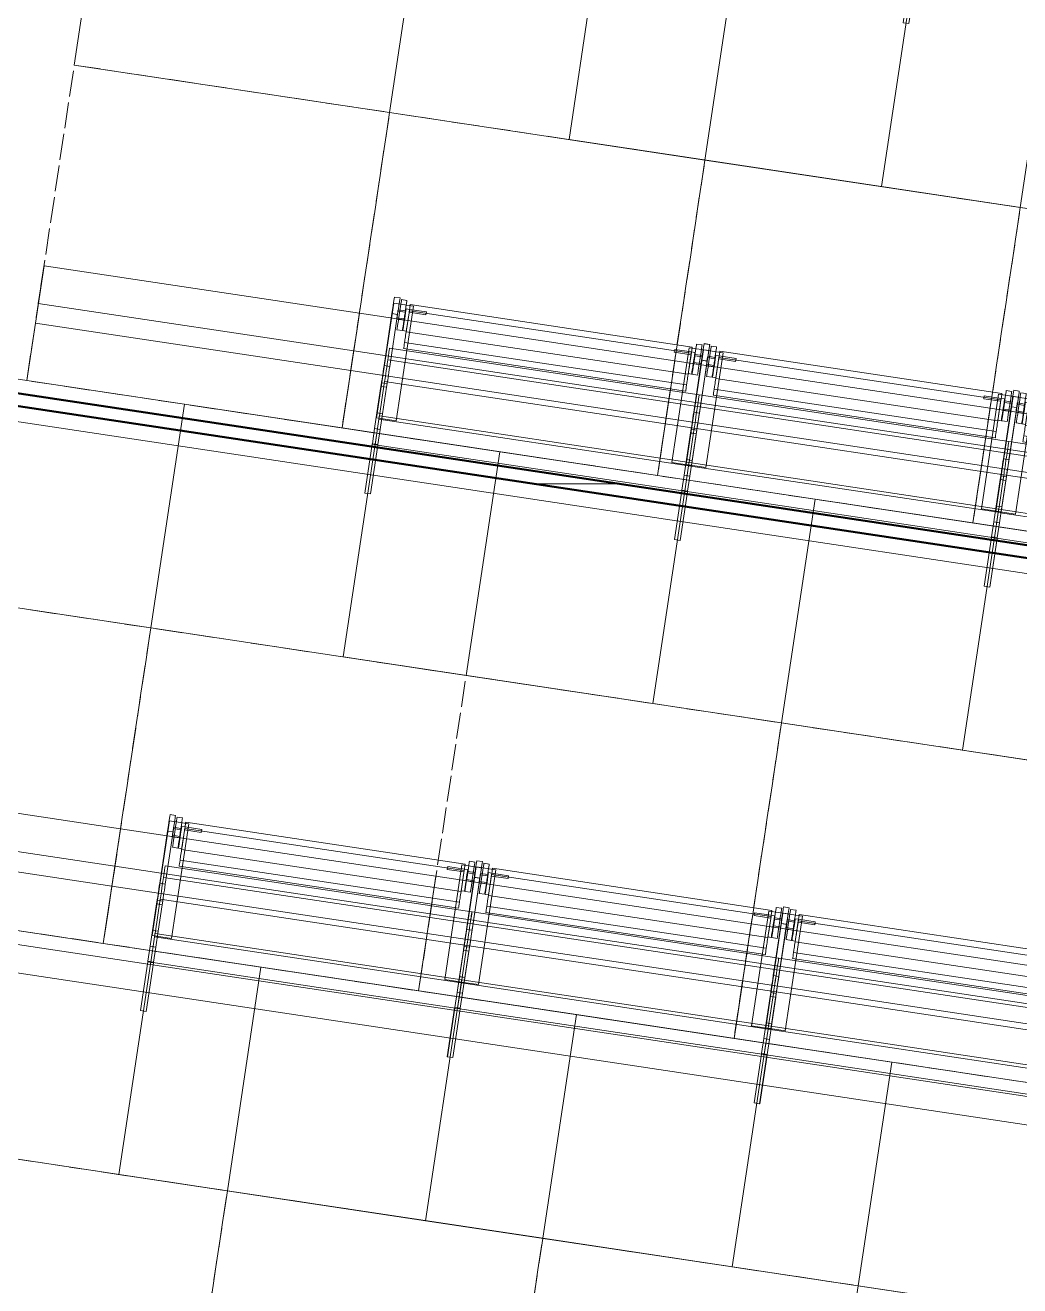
# Model space of a CAD drawing. Header units: millimetres. Extents: x -99530 to 90294, y -97212 to 56397.
# Drawn here: x -32195 to -30480, y -61983 to -59809 of the extents above; entities that cross this region are included whole.
import ezdxf
from ezdxf.enums import TextEntityAlignment as Align

# ---------------------------------------------------------------- set-up
doc = ezdxf.new("R2010")
doc.units = ezdxf.units.MM
doc.header["$MEASUREMENT"] = 0
doc.linetypes.add('Double Dashed', pattern=[1093.611073, 529.166651, -211.666656, 141.111112, -211.666656])
doc.linetypes.add('Hidden Line', pattern=[55, 45, -10])
for name, color, linetype in [('A-25-M_Wall_Ext', 7, 'Continuous'), ('New_A-15-MG_Structural_Grid_Phase_2', 7, 'Continuous'), ('New_A-20-M_Floor_Slab', 7, 'Continuous'), ('New_A-25-M_Wall_Ext', 7, 'Continuous'), ('New_A-35-M_FFE_Fixed', 7, 'Continuous')]:
    doc.layers.add(name, color=color, linetype=linetype)
for name, color, linetype, lineweight in [('A-25-M_Wall_Ext_Pen_No__87', 8, 'Continuous', 20), ('New_A-20-M_Floor_Slab_Pen_No__89', 8, 'Continuous', 20), ('New_A-25-M_Wall_Ext_Pen_No__87', 8, 'Continuous', 20), ('New_A-35-M_FFE_Fixed_Pen_No__1', 7, 'Continuous', 13), ('New_A-95-P_Drawing_Pen_No__1', 7, 'Continuous', 13), ('New_A-95-P_Drawing_Pen_No__101', 252, 'Continuous', 15)]:
    doc.layers.add(name, color=color, linetype=linetype, lineweight=lineweight)
for name, color, linetype, lineweight, true_color in [('New_A-15-MG_Structural_Grid_Phase_2_Pen_No__222', 7, 'Continuous', 13, 0x65af33), ('New_A-20-M_Floor_Slab_Pen_No__107', 7, 'Continuous', 15, 0xa6a6a6), ('New_A-20-M_Floor_Slab_Pen_No__27', 7, 'Continuous', 50, 0x2a2a2a)]:
    doc.layers.add(name, color=color, linetype=linetype, lineweight=lineweight, true_color=true_color)
doc.styles.add('GENERATED_STYLE_4', font='')
doc.styles.get('GENERATED_STYLE_4').set_extended_font_data('Swis721 BT')

# ---------------------------------------------------------------- blocks, each defined once
blk = doc.blocks.new('Slab_23_1', base_point=(-33398.3, -58947.7))
at = {"layer": 'New_A-20-M_Floor_Slab_Pen_No__89', "linetype": 'Continuous', "flags": 128}
blk.add_lwpolyline([(-33398.3, -58947.7), (-33828.7, -59934.6), (-32545.4, -60494.2), (-32115, -59507.2)], close=True, dxfattribs=at)
blk = doc.blocks.new('Slab_33_1', base_point=(-25481.2, -60505.7))
at = {"layer": 'New_A-20-M_Floor_Slab_Pen_No__89', "linetype": 'Continuous', "flags": 128}
blk.add_lwpolyline([(-25481.2, -60505.7), (-32115, -59507.2), (-32524, -60445.1), (-25366.5, -61522.4)], close=True, dxfattribs=at)
blk = doc.blocks.new('Slab_34_1', base_point=(-25372.1, -61472.7))
at = {"layer": 'New_A-20-M_Floor_Slab_Pen_No__89', "linetype": 'Continuous', "flags": 128}
blk.add_lwpolyline([(-25372.1, -61472.7), (-32504, -60399.3), (-32912.9, -61337.2), (-25257.3, -62489.4)], close=True, dxfattribs=at)
blk = doc.blocks.new('Slab_35_1', base_point=(-25262.9, -62439.7))
at = {"layer": 'New_A-20-M_Floor_Slab_Pen_No__89', "linetype": 'Continuous', "flags": 128}
blk.add_lwpolyline([(-25262.9, -62439.7), (-32893, -61291.3), (-33301.9, -62229.2), (-25148.2, -63456.5)], close=True, dxfattribs=at)
blk = doc.blocks.new('Wall_27_1', base_point=(-25167.3, -61503.5))
at = {"layer": 'New_A-20-M_Floor_Slab_Pen_No__107', "linetype": 'Continuous'}
h = blk.add_hatch(dxfattribs=at)
h.set_pattern_fill('Plywood_0001', color=256, style=0, pattern_type=2)
h.set_pattern_definition([(0, (0, 0), (0, 200), [])])
h.paths.add_polyline_path([(-32513.1, -60420.1), (-25167.7, -61525.7), (-25167.3, -61503.5), (-32504, -60399.3)])
at = {"layer": 'New_A-20-M_Floor_Slab_Pen_No__27', "linetype": 'Continuous', "flags": 128}
for points in [[(-32714.9, -60389.8), (-25167.7, -61525.7)], [(-25167.3, -61503.5), (-32504, -60399.3)]]:
    blk.add_lwpolyline(points, dxfattribs=at)
blk = doc.blocks.new('Wall_131_1', base_point=(-38175.9, -69536.5))
at = {"layer": 'New_A-25-M_Wall_Ext_Pen_No__87', "linetype": 'Hidden Line'}
for radius in [28161.8, 28211.8]:
    blk.add_arc((-26758.9, -43792.8), radius, 246.08329, 336.44041, dxfattribs=at)
blk = doc.blocks.new('Wall_418_1', base_point=(-38294.6, -69816.9))
at = {"layer": 'A-25-M_Wall_Ext_Pen_No__87', "linetype": 'Hidden Line'}
for radius, start, end in [(28130.8, 246.16287, 336.76285), (28469.8, 246.15506, 336.76093)]:
    blk.add_arc((-26785.3, -43777.2), radius, start, end, dxfattribs=at)
blk = doc.blocks.new('Standard grid marker_26')
at = {"layer": 'New_A-15-MG_Structural_Grid_Phase_2_Pen_No__222', "linetype": 'Double Dashed'}
blk.add_arc((0, 0), 27977.6, 0, 90.63597, dxfattribs=at)
at = {"layer": 'New_A-15-MG_Structural_Grid_Phase_2_Pen_No__222', "style": 'GENERATED_STYLE_4'}
blk.add_attdef('AC_MarkerText_1', text='', height=350, rotation=90.3066, dxfattribs=at).set_placement((-1326.2, 28008), align=Align.MIDDLE_CENTER)
blk = doc.blocks.new('Montpelier with surface_4')
at = {"layer": 'New_A-35-M_FFE_Fixed_Pen_No__1', "linetype": 'Continuous'}
for p, q in [((285, 544.7), (370, 544.7)), ((285, 535), (285, 544.7)), ((370, 544.7), (371, 544.7)), ((370, 535), (370, 544.7)), ((371, 544.7), (397.3, 544.7)), ((371, 535), (371, 544.7)), ((397.3, 535), (397.3, 544.7)), ((397.3, 544.7), (424.7, 544.7)), ((416, 544.2), (616, 544.2)), ((416, 544.2), (416, 510.2)), ((424.7, 535), (424.7, 544.7)), ((424.7, 544.7), (470.9, 544.7)), ((470.9, 544.7), (477.4, 544.7)), ((470.9, 535), (470.9, 544.7)), ((477.4, 544.7), (478.6, 544.7)), ((477.4, 535), (477.4, 544.7)), ((478.6, 544.7), (480.7, 544.7)), ((480.7, 544.7), (483.7, 544.7)), ((483.7, 544.7), (487.4, 544.7)), ((487.4, 544.7), (491.7, 544.7)), ((491.7, 544.7), (496.6, 544.7)), ((496.6, 544.7), (501.7, 544.7)), ((501.7, 544.7), (507.1, 544.7)), ((507.1, 544.7), (597.9, 544.7)), ((507.1, 535), (507.1, 544.7)), ((597.9, 544.7), (608.1, 544.7)), ((597.9, 535), (597.9, 544.7)), ((608.1, 544.7), (617, 544.7)), ((616, 544.2), (616, 510.2)), ((617, 544.7), (623.5, 544.7)), ((623.5, 544.7), (626.7, 544.7)), ((626.7, 535), (626.7, 544.7)), ((0, 539.8), (0, 4.9)), ((390, 539.8), (0, 539.8)), ((285, 535), (370, 535)), ((370, 4.9), (370, 539.8)), ((370, 539.8), (414.6, 539.8)), ((370, 535), (371, 535)), ((371, 535), (397.3, 535)), ((390, 4.9), (390, 539.8)), ((397.3, 535), (424.7, 535)), ((414.6, 539.8), (415.5, 539.8)), ((414.6, 4.9), (414.6, 539.8)), ((415.5, 539.8), (416.5, 539.8)), ((416.5, 539.8), (417.4, 539.8)), ((417.4, 539.8), (418.3, 539.8)), ((418.3, 539.8), (419, 539.8)), ((419, 539.8), (419.6, 539.8)), ((419.6, 539.8), (420, 539.8)), ((420, 539.8), (420.2, 539.8)), ((420.2, 4.9), (420.2, 539.8)), ((420.2, 539.8), (480, 539.8)), ((424.7, 535), (470.9, 535)), ((470.9, 535), (477.4, 535)), ((477.4, 535), (478.6, 535)), ((478.6, 535), (480.7, 535)), ((480, 539.8), (482.5, 539.8)), ((480, 4.9), (480, 539.8)), ((480.7, 535), (483.7, 535)), ((482.5, 539.8), (485.7, 539.8)), ((483.7, 535), (487.4, 535)), ((485.7, 539.8), (489.5, 539.8)), ((487.4, 535), (491.7, 535)), ((489.5, 539.8), (493.9, 539.8)), ((491.7, 535), (496.6, 535)), ((493.9, 539.8), (499, 539.8)), ((496.6, 535), (501.7, 535)), ((499, 539.8), (504.7, 539.8)), ((501.7, 535), (507.1, 535)), ((504.7, 539.8), (511, 539.8)), ((507.1, 535), (597.9, 535)), ((511, 539.8), (517.9, 539.8)), ((517.9, 539.8), (525.2, 539.8)), ((517.9, 4.9), (517.9, 539.8)), ((525.2, 539.8), (530.9, 539.8)), ((530.9, 539.8), (535, 539.8)), ((535, 539.8), (537.4, 539.8)), ((537.4, 539.8), (538.2, 539.8)), ((538.2, 4.9), (538.2, 539.8)), ((571.6, 532.1), (573.6, 532.1)), ((571.6, 532.1), (571.6, 522.6)), ((571.6, 522.6), (573.6, 522.6)), ((571.6, 521.8), (572.4, 521.8)), ((571.6, 521.8), (571.6, 516)), ((572.4, 521.8), (574.9, 521.8)), ((573.6, 532.1), (579.3, 532.1)), ((573.6, 522.6), (579.3, 522.6)), ((574.9, 521.8), (578.9, 521.8)), ((578.9, 521.8), (584, 521.8)), ((579.3, 532.1), (587.8, 532.1)), ((579.3, 522.6), (587.8, 522.6)), ((584, 521.8), (590.1, 521.8)), ((587.8, 532.1), (597.9, 532.1)), ((587.8, 522.6), (597.9, 522.6)), ((589.7, 535.3), (590.2, 535.3)), ((589.7, 535.3), (589.7, 522.6)), ((589.7, 522.6), (590.2, 522.6)), ((590.1, 521.8), (596.6, 521.8)), ((590.2, 535.3), (591.7, 535.3)), ((590.2, 522.6), (591.7, 522.6)), ((591.7, 535.3), (594, 535.3)), ((591.7, 522.6), (594, 522.6)), ((592.1, 535.3), (592.7, 535.3)), ((592.1, 535.3), (592.1, 522.6)), ((592.1, 522.6), (592.7, 522.6)), ((592.7, 535.3), (594.2, 535.3)), ((592.7, 522.6), (594.2, 522.6)), ((594, 535.3), (596.7, 535.3)), ((594, 522.6), (596.7, 522.6)), ((594.2, 535.3), (596.5, 535.3)), ((594.2, 522.6), (596.5, 522.6)), ((596.5, 535.3), (599.1, 535.3)), ((596.5, 522.6), (599.1, 522.6)), ((596.6, 521.8), (603.3, 521.8)), ((596.7, 535.3), (599.4, 535.3)), ((596.7, 522.6), (599.4, 522.6)), ((597.9, 535), (608.1, 535)), ((597.9, 532.1), (608, 532.1)), ((597.9, 522.6), (608, 522.6)), ((599.1, 535.3), (601.8, 535.3)), ((599.1, 522.6), (601.8, 522.6)), ((599.4, 535.3), (601.6, 535.3)), ((599.4, 522.6), (601.6, 522.6)), ((601.6, 535.3), (603.2, 535.3)), ((601.6, 522.6), (603.2, 522.6)), ((601.8, 535.3), (604.1, 535.3)), ((601.8, 522.6), (604.1, 522.6)), ((603.2, 535.3), (603.7, 535.3)), ((603.2, 522.6), (603.7, 522.6)), ((603.3, 521.8), (609.5, 521.8)), ((603.7, 535.3), (603.7, 522.6)), ((604.1, 535.3), (605.6, 535.3)), ((604.1, 522.6), (605.6, 522.6)), ((605.6, 535.3), (606.1, 535.3)), ((605.6, 522.6), (606.1, 522.6)), ((606.1, 535.3), (606.1, 522.6)), ((608, 532.1), (616.5, 532.1)), ((608, 522.6), (616.5, 522.6)), ((608.1, 535), (617, 535)), ((609.5, 521.8), (609.5, 516)), ((616.5, 532.1), (622.2, 532.1)), ((616.5, 522.6), (622.2, 522.6)), ((617, 535), (623.5, 535)), ((622.2, 532.1), (624.2, 532.1)), ((622.2, 522.6), (624.2, 522.6)), ((623.5, 535), (626.7, 535)), ((624.2, 532.1), (624.2, 522.6)), ((416, 510.2), (616, 510.2)), ((541.1, 28.7), (541.1, 516)), ((541.1, 516), (541.7, 516)), ((541.7, 516), (543.1, 516)), ((543.1, 516), (545.3, 516)), ((545.3, 516), (548.1, 516)), ((548.1, 516), (551.8, 516)), ((551.8, 516), (552.7, 516)), ((551.8, 28.7), (551.8, 516)), ((552.7, 516), (554.3, 516)), ((554.3, 516), (556.3, 516)), ((556.3, 516), (558.8, 516)), ((558.8, 516), (561.5, 516)), ((561.5, 516), (564.4, 516)), ((564.4, 516), (567.4, 516)), ((567.4, 516), (570.4, 516)), ((570.4, 516), (607, 516)), ((570.4, 28.7), (570.4, 516)), ((571.6, 516), (572.4, 516)), ((572.4, 516), (574.9, 516)), ((574.9, 516), (578.9, 516)), ((578.9, 516), (584, 516)), ((584, 516), (590.1, 516)), ((590.1, 516), (596.6, 516)), ((596.6, 516), (603.3, 516)), ((603.3, 516), (609.5, 516)), ((604.5, 516), (604.5, 486.8)), ((604.5, 516), (609.5, 516)), ((607, 516), (609.5, 516)), ((607, 28.7), (607, 516)), ((609.5, 516), (611.9, 516)), ((609.5, 516), (609.5, 486.8)), ((611.9, 516), (613.9, 516)), ((613.9, 516), (615.5, 516)), ((615.5, 516), (616.8, 516)), ((616.8, 516), (617.6, 516)), ((617.6, 516), (617.9, 516)), ((617.9, 28.7), (617.9, 516)), ((604.5, 486.8), (609.5, 486.8)), ((604.5, 28.7), (604.5, 57.9)), ((604.5, 57.9), (609.5, 57.9)), ((609.5, 28.7), (609.5, 57.9)), ((416, 0), (416, 34)), ((416, 34), (616, 34)), ((541.1, 28.7), (541.7, 28.7)), ((541.7, 28.7), (543.1, 28.7)), ((543.1, 28.7), (545.3, 28.7)), ((545.3, 28.7), (548.1, 28.7)), ((548.1, 28.7), (551.8, 28.7)), ((551.8, 28.7), (552.7, 28.7)), ((552.7, 28.7), (554.3, 28.7)), ((554.3, 28.7), (556.3, 28.7)), ((556.3, 28.7), (558.8, 28.7)), ((558.8, 28.7), (561.5, 28.7)), ((561.5, 28.7), (564.4, 28.7)), ((564.4, 28.7), (567.4, 28.7)), ((567.4, 28.7), (570.4, 28.7)), ((570.4, 28.7), (607, 28.7)), ((571.6, 22.9), (571.6, 28.7)), ((571.6, 28.7), (572.4, 28.7)), ((571.6, 22.9), (572.4, 22.9)), ((571.6, 22.1), (573.6, 22.1)), ((571.6, 12.6), (571.6, 22.1)), ((572.4, 28.7), (574.9, 28.7)), ((572.4, 22.9), (574.9, 22.9)), ((573.6, 22.1), (579.3, 22.1)), ((574.9, 28.7), (578.9, 28.7)), ((574.9, 22.9), (578.9, 22.9)), ((578.9, 28.7), (584, 28.7)), ((578.9, 22.9), (584, 22.9)), ((579.3, 22.1), (587.8, 22.1)), ((584, 28.7), (590.1, 28.7)), ((584, 22.9), (590.1, 22.9)), ((587.8, 22.1), (597.9, 22.1)), ((589.7, 9.4), (589.7, 22.1)), ((589.7, 22.1), (590.2, 22.1)), ((590.1, 28.7), (596.6, 28.7)), ((590.1, 22.9), (596.6, 22.9)), ((590.2, 22.1), (591.7, 22.1)), ((591.7, 22.1), (594, 22.1)), ((592.1, 9.4), (592.1, 22.1)), ((592.1, 22.1), (592.7, 22.1)), ((592.7, 22.1), (594.2, 22.1)), ((594, 22.1), (596.7, 22.1)), ((594.2, 22.1), (596.5, 22.1)), ((596.5, 22.1), (599.1, 22.1)), ((596.6, 28.7), (603.3, 28.7)), ((596.6, 22.9), (603.3, 22.9)), ((596.7, 22.1), (599.4, 22.1)), ((597.9, 22.1), (608, 22.1)), ((599.1, 22.1), (601.8, 22.1)), ((599.4, 22.1), (601.6, 22.1)), ((601.6, 22.1), (603.2, 22.1)), ((601.8, 22.1), (604.1, 22.1)), ((603.2, 22.1), (603.7, 22.1)), ((603.3, 28.7), (609.5, 28.7)), ((603.3, 22.9), (609.5, 22.9)), ((603.7, 9.4), (603.7, 22.1)), ((604.1, 22.1), (605.6, 22.1)), ((604.5, 28.7), (609.5, 28.7)), ((605.6, 22.1), (606.1, 22.1)), ((606.1, 9.4), (606.1, 22.1)), ((607, 28.7), (609.5, 28.7)), ((608, 22.1), (616.5, 22.1)), ((609.5, 22.9), (609.5, 28.7)), ((609.5, 28.7), (611.9, 28.7)), ((611.9, 28.7), (613.9, 28.7)), ((613.9, 28.7), (615.5, 28.7)), ((615.5, 28.7), (616.8, 28.7)), ((616, 0), (616, 34)), ((616.5, 22.1), (622.2, 22.1)), ((616.8, 28.7), (617.6, 28.7)), ((617.6, 28.7), (617.9, 28.7)), ((622.2, 22.1), (624.2, 22.1)), ((624.2, 12.6), (624.2, 22.1)), ((0, 4.9), (390, 4.9)), ((285, 9.7), (370, 9.7)), ((285, 0), (285, 9.7)), ((370, 9.7), (371, 9.7)), ((370, 0), (370, 9.7)), ((370, 4.9), (414.6, 4.9)), ((371, 9.7), (397.3, 9.7)), ((371, 0), (371, 9.7)), ((397.3, 9.7), (424.7, 9.7)), ((397.3, 0), (397.3, 9.7)), ((414.6, 4.9), (415.5, 4.9)), ((415.5, 4.9), (416.5, 4.9)), ((416.5, 4.9), (417.4, 4.9)), ((417.4, 4.9), (418.3, 4.9)), ((418.3, 4.9), (419, 4.9)), ((419, 4.9), (419.6, 4.9)), ((419.6, 4.9), (420, 4.9)), ((420, 4.9), (420.2, 4.9)), ((420.2, 4.9), (480, 4.9)), ((424.7, 9.7), (470.9, 9.7)), ((424.7, 0), (424.7, 9.7)), ((470.9, 9.7), (477.4, 9.7)), ((470.9, 0), (470.9, 9.7)), ((477.4, 9.7), (478.6, 9.7)), ((477.4, 0), (477.4, 9.7)), ((478.6, 9.7), (480.7, 9.7)), ((480, 4.9), (482.5, 4.9)), ((480.7, 9.7), (483.7, 9.7)), ((482.5, 4.9), (485.7, 4.9)), ((483.7, 9.7), (487.4, 9.7)), ((485.7, 4.9), (489.5, 4.9)), ((487.4, 9.7), (491.7, 9.7)), ((489.5, 4.9), (493.9, 4.9)), ((491.7, 9.7), (496.6, 9.7)), ((493.9, 4.9), (499, 4.9)), ((496.6, 9.7), (501.7, 9.7)), ((499, 4.9), (504.7, 4.9)), ((501.7, 9.7), (507.1, 9.7)), ((504.7, 4.9), (511, 4.9)), ((507.1, 9.7), (597.9, 9.7)), ((507.1, 0), (507.1, 9.7)), ((511, 4.9), (517.9, 4.9)), ((517.9, 4.9), (525.2, 4.9)), ((525.2, 4.9), (530.9, 4.9)), ((530.9, 4.9), (535, 4.9)), ((535, 4.9), (537.4, 4.9)), ((537.4, 4.9), (538.2, 4.9)), ((571.6, 12.6), (573.6, 12.6)), ((573.6, 12.6), (579.3, 12.6)), ((579.3, 12.6), (587.8, 12.6)), ((587.8, 12.6), (597.9, 12.6)), ((589.7, 9.4), (590.2, 9.4)), ((590.2, 9.4), (591.7, 9.4)), ((591.7, 9.4), (594, 9.4)), ((592.1, 9.4), (592.7, 9.4)), ((592.7, 9.4), (594.2, 9.4)), ((594, 9.4), (596.7, 9.4)), ((594.2, 9.4), (596.5, 9.4)), ((596.5, 9.4), (599.1, 9.4)), ((596.7, 9.4), (599.4, 9.4)), ((597.9, 12.6), (608, 12.6)), ((597.9, 9.7), (608.1, 9.7)), ((597.9, 0), (597.9, 9.7)), ((599.1, 9.4), (601.8, 9.4)), ((599.4, 9.4), (601.6, 9.4)), ((601.6, 9.4), (603.2, 9.4)), ((601.8, 9.4), (604.1, 9.4)), ((603.2, 9.4), (603.7, 9.4)), ((604.1, 9.4), (605.6, 9.4)), ((605.6, 9.4), (606.1, 9.4)), ((608, 12.6), (616.5, 12.6)), ((608.1, 9.7), (617, 9.7)), ((616.5, 12.6), (622.2, 12.6)), ((617, 9.7), (623.5, 9.7)), ((622.2, 12.6), (624.2, 12.6)), ((623.5, 9.7), (626.7, 9.7)), ((626.7, 0), (626.7, 9.7)), ((285, 0), (370, 0)), ((370, 0), (371, 0)), ((371, 0), (397.3, 0)), ((397.3, 0), (424.7, 0)), ((416, 0), (616, 0)), ((424.7, 0), (470.9, 0)), ((470.9, 0), (477.4, 0)), ((477.4, 0), (478.6, 0)), ((478.6, 0), (480.7, 0)), ((480.7, 0), (483.7, 0)), ((483.7, 0), (487.4, 0)), ((487.4, 0), (491.7, 0)), ((491.7, 0), (496.6, 0)), ((496.6, 0), (501.7, 0)), ((501.7, 0), (507.1, 0)), ((507.1, 0), (597.9, 0)), ((597.9, 0), (608.1, 0)), ((608.1, 0), (617, 0)), ((617, 0), (623.5, 0)), ((623.5, 0), (626.7, 0))]:
    blk.add_line(p, q, dxfattribs=at)
blk = doc.blocks.new('Montpelier with surface_3')
at = {"layer": 'New_A-35-M_FFE_Fixed_Pen_No__1', "linetype": 'Continuous'}
for p, q in [((0, 544.9), (0, 4.9)), ((390, 544.9), (0, 544.9)), ((285, 549.8), (370, 549.8)), ((285, 540), (285, 549.8)), ((370, 549.8), (371, 549.8)), ((370, 540), (370, 549.8)), ((370, 4.9), (370, 544.9)), ((370, 544.9), (414.6, 544.9)), ((371, 549.8), (397.3, 549.8)), ((371, 540), (371, 549.8)), ((390, 4.9), (390, 544.9)), ((397.3, 540), (397.3, 549.8)), ((397.3, 549.8), (424.7, 549.8)), ((414.6, 544.9), (415.5, 544.9)), ((414.6, 4.9), (414.6, 544.9)), ((415.5, 544.9), (416.5, 544.9)), ((416, 549.3), (616, 549.3)), ((416, 549.3), (416, 514.9)), ((416.5, 544.9), (417.4, 544.9)), ((417.4, 544.9), (418.3, 544.9)), ((418.3, 544.9), (419, 544.9)), ((419, 544.9), (419.6, 544.9)), ((419.6, 544.9), (420, 544.9)), ((420, 544.9), (420.2, 544.9)), ((420.2, 4.9), (420.2, 544.9)), ((420.2, 544.9), (480, 544.9)), ((424.7, 540), (424.7, 549.8)), ((424.7, 549.8), (470.9, 549.8)), ((470.9, 549.8), (477.4, 549.8)), ((470.9, 540), (470.9, 549.8)), ((477.4, 549.8), (478.6, 549.8)), ((477.4, 540), (477.4, 549.8)), ((478.6, 549.8), (480.7, 549.8)), ((480, 544.9), (482.5, 544.9)), ((480, 4.9), (480, 544.9)), ((480.7, 549.8), (483.7, 549.8)), ((482.5, 544.9), (485.7, 544.9)), ((483.7, 549.8), (487.4, 549.8)), ((485.7, 544.9), (489.5, 544.9)), ((487.4, 549.8), (491.7, 549.8)), ((489.5, 544.9), (493.9, 544.9)), ((491.7, 549.8), (496.6, 549.8)), ((493.9, 544.9), (499, 544.9)), ((496.6, 549.8), (501.7, 549.8)), ((499, 544.9), (504.7, 544.9)), ((501.7, 549.8), (507.1, 549.8)), ((504.7, 544.9), (511, 544.9)), ((507.1, 549.8), (597.9, 549.8)), ((507.1, 540), (507.1, 549.8)), ((511, 544.9), (517.9, 544.9)), ((517.9, 544.9), (525.2, 544.9)), ((517.9, 4.9), (517.9, 544.9)), ((525.2, 544.9), (530.9, 544.9)), ((530.9, 544.9), (535, 544.9)), ((535, 544.9), (537.4, 544.9)), ((537.4, 544.9), (538.2, 544.9)), ((538.2, 4.9), (538.2, 544.9)), ((597.9, 549.8), (608.1, 549.8)), ((597.9, 540), (597.9, 549.8)), ((608.1, 549.8), (617, 549.8)), ((616, 549.3), (616, 514.9)), ((617, 549.8), (623.5, 549.8)), ((623.5, 549.8), (626.7, 549.8)), ((626.7, 540), (626.7, 549.8)), ((285, 540), (370, 540)), ((370, 540), (371, 540)), ((371, 540), (397.3, 540)), ((397.3, 540), (424.7, 540)), ((424.7, 540), (470.9, 540)), ((470.9, 540), (477.4, 540)), ((477.4, 540), (478.6, 540)), ((478.6, 540), (480.7, 540)), ((480.7, 540), (483.7, 540)), ((483.7, 540), (487.4, 540)), ((487.4, 540), (491.7, 540)), ((491.7, 540), (496.6, 540)), ((496.6, 540), (501.7, 540)), ((501.7, 540), (507.1, 540)), ((507.1, 540), (597.9, 540)), ((571.6, 537), (573.6, 537)), ((571.6, 537), (571.6, 527.5)), ((571.6, 527.5), (573.6, 527.5)), ((571.6, 526.7), (572.4, 526.7)), ((571.6, 526.7), (571.6, 520.8)), ((572.4, 526.7), (574.9, 526.7)), ((573.6, 537), (579.3, 537)), ((573.6, 527.5), (579.3, 527.5)), ((574.9, 526.7), (578.9, 526.7)), ((578.9, 526.7), (584, 526.7)), ((579.3, 537), (587.8, 537)), ((579.3, 527.5), (587.8, 527.5)), ((584, 526.7), (590.1, 526.7)), ((587.8, 537), (597.9, 537)), ((587.8, 527.5), (597.9, 527.5)), ((589.7, 540.3), (590.2, 540.3)), ((589.7, 540.3), (589.7, 527.5)), ((589.7, 527.5), (590.2, 527.5)), ((590.1, 526.7), (596.6, 526.7)), ((590.2, 540.3), (591.7, 540.3)), ((590.2, 527.5), (591.7, 527.5)), ((591.7, 540.3), (594, 540.3)), ((591.7, 527.5), (594, 527.5)), ((592.1, 540.3), (592.7, 540.3)), ((592.1, 540.3), (592.1, 527.5)), ((592.1, 527.5), (592.7, 527.5)), ((592.7, 540.3), (594.2, 540.3)), ((592.7, 527.5), (594.2, 527.5)), ((594, 540.3), (596.7, 540.3)), ((594, 527.5), (596.7, 527.5)), ((594.2, 540.3), (596.5, 540.3)), ((594.2, 527.5), (596.5, 527.5)), ((596.5, 540.3), (599.1, 540.3)), ((596.5, 527.5), (599.1, 527.5)), ((596.6, 526.7), (603.3, 526.7)), ((596.7, 540.3), (599.4, 540.3)), ((596.7, 527.5), (599.4, 527.5)), ((597.9, 540), (608.1, 540)), ((597.9, 537), (608, 537)), ((597.9, 527.5), (608, 527.5)), ((599.1, 540.3), (601.8, 540.3)), ((599.1, 527.5), (601.8, 527.5)), ((599.4, 540.3), (601.6, 540.3)), ((599.4, 527.5), (601.6, 527.5)), ((601.6, 540.3), (603.2, 540.3)), ((601.6, 527.5), (603.2, 527.5)), ((601.8, 540.3), (604.1, 540.3)), ((601.8, 527.5), (604.1, 527.5)), ((603.2, 540.3), (603.7, 540.3)), ((603.2, 527.5), (603.7, 527.5)), ((603.3, 526.7), (609.5, 526.7)), ((603.7, 540.3), (603.7, 527.5)), ((604.1, 540.3), (605.6, 540.3)), ((604.1, 527.5), (605.6, 527.5)), ((605.6, 540.3), (606.1, 540.3)), ((605.6, 527.5), (606.1, 527.5)), ((606.1, 540.3), (606.1, 527.5)), ((608, 537), (616.5, 537)), ((608, 527.5), (616.5, 527.5)), ((608.1, 540), (617, 540)), ((609.5, 526.7), (609.5, 520.8)), ((616.5, 537), (622.2, 537)), ((616.5, 527.5), (622.2, 527.5)), ((617, 540), (623.5, 540)), ((622.2, 537), (624.2, 537)), ((622.2, 527.5), (624.2, 527.5)), ((623.5, 540), (626.7, 540)), ((624.2, 537), (624.2, 527.5)), ((416, 514.9), (616, 514.9)), ((541.1, 29), (541.1, 520.8)), ((541.1, 520.8), (541.7, 520.8)), ((541.7, 520.8), (543.1, 520.8)), ((543.1, 520.8), (545.3, 520.8)), ((545.3, 520.8), (548.1, 520.8)), ((548.1, 520.8), (551.8, 520.8)), ((551.8, 520.8), (552.7, 520.8)), ((551.8, 29), (551.8, 520.8)), ((552.7, 520.8), (554.3, 520.8)), ((554.3, 520.8), (556.3, 520.8)), ((556.3, 520.8), (558.8, 520.8)), ((558.8, 520.8), (561.5, 520.8)), ((561.5, 520.8), (564.4, 520.8)), ((564.4, 520.8), (567.4, 520.8)), ((567.4, 520.8), (570.4, 520.8)), ((570.4, 520.8), (607, 520.8)), ((570.4, 29), (570.4, 520.8)), ((571.6, 520.8), (572.4, 520.8)), ((572.4, 520.8), (574.9, 520.8)), ((574.9, 520.8), (578.9, 520.8)), ((578.9, 520.8), (584, 520.8)), ((584, 520.8), (590.1, 520.8)), ((590.1, 520.8), (596.6, 520.8)), ((596.6, 520.8), (603.3, 520.8)), ((603.3, 520.8), (609.5, 520.8)), ((604.5, 520.8), (604.5, 491.4)), ((604.5, 520.8), (609.5, 520.8)), ((607, 520.8), (609.5, 520.8)), ((607, 29), (607, 520.8)), ((609.5, 520.8), (611.9, 520.8)), ((609.5, 520.8), (609.5, 491.4)), ((611.9, 520.8), (613.9, 520.8)), ((613.9, 520.8), (615.5, 520.8)), ((615.5, 520.8), (616.8, 520.8)), ((616.8, 520.8), (617.6, 520.8)), ((617.6, 520.8), (617.9, 520.8)), ((617.9, 29), (617.9, 520.8)), ((604.5, 491.4), (609.5, 491.4)), ((604.5, 29), (604.5, 58.4)), ((604.5, 58.4), (609.5, 58.4)), ((609.5, 29), (609.5, 58.4)), ((416, 0), (416, 34.4)), ((416, 34.4), (616, 34.4)), ((541.1, 29), (541.7, 29)), ((541.7, 29), (543.1, 29)), ((543.1, 29), (545.3, 29)), ((545.3, 29), (548.1, 29)), ((548.1, 29), (551.8, 29)), ((551.8, 29), (552.7, 29)), ((552.7, 29), (554.3, 29)), ((554.3, 29), (556.3, 29)), ((556.3, 29), (558.8, 29)), ((558.8, 29), (561.5, 29)), ((561.5, 29), (564.4, 29)), ((564.4, 29), (567.4, 29)), ((567.4, 29), (570.4, 29)), ((570.4, 29), (607, 29)), ((571.6, 23.1), (571.6, 29)), ((571.6, 29), (572.4, 29)), ((571.6, 23.1), (572.4, 23.1)), ((571.6, 22.3), (573.6, 22.3)), ((571.6, 12.8), (571.6, 22.3)), ((572.4, 29), (574.9, 29)), ((572.4, 23.1), (574.9, 23.1)), ((573.6, 22.3), (579.3, 22.3)), ((574.9, 29), (578.9, 29)), ((574.9, 23.1), (578.9, 23.1)), ((578.9, 29), (584, 29)), ((578.9, 23.1), (584, 23.1)), ((579.3, 22.3), (587.8, 22.3)), ((584, 29), (590.1, 29)), ((584, 23.1), (590.1, 23.1)), ((587.8, 22.3), (597.9, 22.3)), ((589.7, 9.5), (589.7, 22.3)), ((589.7, 22.3), (590.2, 22.3)), ((590.1, 29), (596.6, 29)), ((590.1, 23.1), (596.6, 23.1)), ((590.2, 22.3), (591.7, 22.3)), ((591.7, 22.3), (594, 22.3)), ((592.1, 9.5), (592.1, 22.3)), ((592.1, 22.3), (592.7, 22.3)), ((592.7, 22.3), (594.2, 22.3)), ((594, 22.3), (596.7, 22.3)), ((594.2, 22.3), (596.5, 22.3)), ((596.5, 22.3), (599.1, 22.3)), ((596.6, 29), (603.3, 29)), ((596.6, 23.1), (603.3, 23.1)), ((596.7, 22.3), (599.4, 22.3)), ((597.9, 22.3), (608, 22.3)), ((599.1, 22.3), (601.8, 22.3)), ((599.4, 22.3), (601.6, 22.3)), ((601.6, 22.3), (603.2, 22.3)), ((601.8, 22.3), (604.1, 22.3)), ((603.2, 22.3), (603.7, 22.3)), ((603.3, 29), (609.5, 29)), ((603.3, 23.1), (609.5, 23.1)), ((603.7, 9.5), (603.7, 22.3)), ((604.1, 22.3), (605.6, 22.3)), ((604.5, 29), (609.5, 29)), ((605.6, 22.3), (606.1, 22.3)), ((606.1, 9.5), (606.1, 22.3)), ((607, 29), (609.5, 29)), ((608, 22.3), (616.5, 22.3)), ((609.5, 23.1), (609.5, 29)), ((609.5, 29), (611.9, 29)), ((611.9, 29), (613.9, 29)), ((613.9, 29), (615.5, 29)), ((615.5, 29), (616.8, 29)), ((616, 0), (616, 34.4)), ((616.5, 22.3), (622.2, 22.3)), ((616.8, 29), (617.6, 29)), ((617.6, 29), (617.9, 29)), ((622.2, 22.3), (624.2, 22.3)), ((624.2, 12.8), (624.2, 22.3)), ((0, 4.9), (390, 4.9)), ((285, 9.8), (370, 9.8)), ((285, 0), (285, 9.8)), ((370, 9.8), (371, 9.8)), ((370, 0), (370, 9.8)), ((370, 4.9), (414.6, 4.9)), ((371, 9.8), (397.3, 9.8)), ((371, 0), (371, 9.8)), ((397.3, 9.8), (424.7, 9.8)), ((397.3, 0), (397.3, 9.8)), ((414.6, 4.9), (415.5, 4.9)), ((415.5, 4.9), (416.5, 4.9)), ((416.5, 4.9), (417.4, 4.9)), ((417.4, 4.9), (418.3, 4.9)), ((418.3, 4.9), (419, 4.9)), ((419, 4.9), (419.6, 4.9)), ((419.6, 4.9), (420, 4.9)), ((420, 4.9), (420.2, 4.9)), ((420.2, 4.9), (480, 4.9)), ((424.7, 9.8), (470.9, 9.8)), ((424.7, 0), (424.7, 9.8)), ((470.9, 9.8), (477.4, 9.8)), ((470.9, 0), (470.9, 9.8)), ((477.4, 9.8), (478.6, 9.8)), ((477.4, 0), (477.4, 9.8)), ((478.6, 9.8), (480.7, 9.8)), ((480, 4.9), (482.5, 4.9)), ((480.7, 9.8), (483.7, 9.8)), ((482.5, 4.9), (485.7, 4.9)), ((483.7, 9.8), (487.4, 9.8)), ((485.7, 4.9), (489.5, 4.9)), ((487.4, 9.8), (491.7, 9.8)), ((489.5, 4.9), (493.9, 4.9)), ((491.7, 9.8), (496.6, 9.8)), ((493.9, 4.9), (499, 4.9)), ((496.6, 9.8), (501.7, 9.8)), ((499, 4.9), (504.7, 4.9)), ((501.7, 9.8), (507.1, 9.8)), ((504.7, 4.9), (511, 4.9)), ((507.1, 9.8), (597.9, 9.8)), ((507.1, 0), (507.1, 9.8)), ((511, 4.9), (517.9, 4.9)), ((517.9, 4.9), (525.2, 4.9)), ((525.2, 4.9), (530.9, 4.9)), ((530.9, 4.9), (535, 4.9)), ((535, 4.9), (537.4, 4.9)), ((537.4, 4.9), (538.2, 4.9)), ((571.6, 12.8), (573.6, 12.8)), ((573.6, 12.8), (579.3, 12.8)), ((579.3, 12.8), (587.8, 12.8)), ((587.8, 12.8), (597.9, 12.8)), ((589.7, 9.5), (590.2, 9.5)), ((590.2, 9.5), (591.7, 9.5)), ((591.7, 9.5), (594, 9.5)), ((592.1, 9.5), (592.7, 9.5)), ((592.7, 9.5), (594.2, 9.5)), ((594, 9.5), (596.7, 9.5)), ((594.2, 9.5), (596.5, 9.5)), ((596.5, 9.5), (599.1, 9.5)), ((596.7, 9.5), (599.4, 9.5)), ((597.9, 12.8), (608, 12.8)), ((597.9, 9.8), (608.1, 9.8)), ((597.9, 0), (597.9, 9.8)), ((599.1, 9.5), (601.8, 9.5)), ((599.4, 9.5), (601.6, 9.5)), ((601.6, 9.5), (603.2, 9.5)), ((601.8, 9.5), (604.1, 9.5)), ((603.2, 9.5), (603.7, 9.5)), ((604.1, 9.5), (605.6, 9.5)), ((605.6, 9.5), (606.1, 9.5)), ((608, 12.8), (616.5, 12.8)), ((608.1, 9.8), (617, 9.8)), ((616.5, 12.8), (622.2, 12.8)), ((617, 9.8), (623.5, 9.8)), ((622.2, 12.8), (624.2, 12.8)), ((623.5, 9.8), (626.7, 9.8)), ((626.7, 0), (626.7, 9.8)), ((285, 0), (370, 0)), ((370, 0), (371, 0)), ((371, 0), (397.3, 0)), ((397.3, 0), (424.7, 0)), ((416, 0), (616, 0)), ((424.7, 0), (470.9, 0)), ((470.9, 0), (477.4, 0)), ((477.4, 0), (478.6, 0)), ((478.6, 0), (480.7, 0)), ((480.7, 0), (483.7, 0)), ((483.7, 0), (487.4, 0)), ((487.4, 0), (491.7, 0)), ((491.7, 0), (496.6, 0)), ((496.6, 0), (501.7, 0)), ((501.7, 0), (507.1, 0)), ((507.1, 0), (597.9, 0)), ((597.9, 0), (608.1, 0)), ((608.1, 0), (617, 0)), ((617, 0), (623.5, 0)), ((623.5, 0), (626.7, 0))]:
    blk.add_line(p, q, dxfattribs=at)
blk = doc.blocks.new('Montpelier with surface_2')
at = {"layer": 'New_A-35-M_FFE_Fixed_Pen_No__1', "linetype": 'Continuous'}
for p, q in [((0, 549.9), (0, 5)), ((390, 549.9), (0, 549.9)), ((285, 554.9), (370, 554.9)), ((285, 545), (285, 554.9)), ((285, 545), (370, 545)), ((370, 554.9), (371, 554.9)), ((370, 545), (370, 554.9)), ((370, 5), (370, 549.9)), ((370, 549.9), (414.6, 549.9)), ((370, 545), (371, 545)), ((371, 554.9), (397.3, 554.9)), ((371, 545), (371, 554.9)), ((371, 545), (397.3, 545)), ((390, 5), (390, 549.9)), ((397.3, 545), (397.3, 554.9)), ((397.3, 554.9), (424.7, 554.9)), ((397.3, 545), (424.7, 545)), ((414.6, 549.9), (415.5, 549.9)), ((414.6, 5), (414.6, 549.9)), ((415.5, 549.9), (416.5, 549.9)), ((416, 554.4), (616, 554.4)), ((416, 554.4), (416, 519.7)), ((416.5, 549.9), (417.4, 549.9)), ((417.4, 549.9), (418.3, 549.9)), ((418.3, 549.9), (419, 549.9)), ((419, 549.9), (419.6, 549.9)), ((419.6, 549.9), (420, 549.9)), ((420, 549.9), (420.2, 549.9)), ((420.2, 5), (420.2, 549.9)), ((420.2, 549.9), (480, 549.9)), ((424.7, 545), (424.7, 554.9)), ((424.7, 554.9), (470.9, 554.9)), ((424.7, 545), (470.9, 545)), ((470.9, 554.9), (477.4, 554.9)), ((470.9, 545), (470.9, 554.9)), ((470.9, 545), (477.4, 545)), ((477.4, 554.9), (478.6, 554.9)), ((477.4, 545), (477.4, 554.9)), ((477.4, 545), (478.6, 545)), ((478.6, 554.9), (480.7, 554.9)), ((478.6, 545), (480.7, 545)), ((480, 549.9), (482.5, 549.9)), ((480, 5), (480, 549.9)), ((480.7, 554.9), (483.7, 554.9)), ((480.7, 545), (483.7, 545)), ((482.5, 549.9), (485.7, 549.9)), ((483.7, 554.9), (487.4, 554.9)), ((483.7, 545), (487.4, 545)), ((485.7, 549.9), (489.5, 549.9)), ((487.4, 554.9), (491.7, 554.9)), ((487.4, 545), (491.7, 545)), ((489.5, 549.9), (493.9, 549.9)), ((491.7, 554.9), (496.6, 554.9)), ((491.7, 545), (496.6, 545)), ((493.9, 549.9), (499, 549.9)), ((496.6, 554.9), (501.7, 554.9)), ((496.6, 545), (501.7, 545)), ((499, 549.9), (504.7, 549.9)), ((501.7, 554.9), (507.1, 554.9)), ((501.7, 545), (507.1, 545)), ((504.7, 549.9), (511, 549.9)), ((507.1, 554.9), (597.9, 554.9)), ((507.1, 545), (507.1, 554.9)), ((507.1, 545), (597.9, 545)), ((511, 549.9), (517.9, 549.9)), ((517.9, 549.9), (525.2, 549.9)), ((517.9, 5), (517.9, 549.9)), ((525.2, 549.9), (530.9, 549.9)), ((530.9, 549.9), (535, 549.9)), ((535, 549.9), (537.4, 549.9)), ((537.4, 549.9), (538.2, 549.9)), ((538.2, 5), (538.2, 549.9)), ((589.7, 545.3), (590.2, 545.3)), ((589.7, 545.3), (589.7, 532.4)), ((590.2, 545.3), (591.7, 545.3)), ((591.7, 545.3), (594, 545.3)), ((592.1, 545.3), (592.7, 545.3)), ((592.1, 545.3), (592.1, 532.4)), ((592.7, 545.3), (594.2, 545.3)), ((594, 545.3), (596.7, 545.3)), ((594.2, 545.3), (596.5, 545.3)), ((596.5, 545.3), (599.1, 545.3)), ((596.7, 545.3), (599.4, 545.3)), ((597.9, 554.9), (608.1, 554.9)), ((597.9, 545), (597.9, 554.9)), ((597.9, 545), (608.1, 545)), ((599.1, 545.3), (601.8, 545.3)), ((599.4, 545.3), (601.6, 545.3)), ((601.6, 545.3), (603.2, 545.3)), ((601.8, 545.3), (604.1, 545.3)), ((603.2, 545.3), (603.7, 545.3)), ((603.7, 545.3), (603.7, 532.4)), ((604.1, 545.3), (605.6, 545.3)), ((605.6, 545.3), (606.1, 545.3)), ((606.1, 545.3), (606.1, 532.4)), ((608.1, 554.9), (617, 554.9)), ((608.1, 545), (617, 545)), ((616, 554.4), (616, 519.7)), ((617, 554.9), (623.5, 554.9)), ((617, 545), (623.5, 545)), ((623.5, 554.9), (626.7, 554.9)), ((623.5, 545), (626.7, 545)), ((626.7, 545), (626.7, 554.9)), ((541.1, 29.2), (541.1, 525.7)), ((541.1, 525.7), (541.7, 525.7)), ((541.7, 525.7), (543.1, 525.7)), ((543.1, 525.7), (545.3, 525.7)), ((545.3, 525.7), (548.1, 525.7)), ((548.1, 525.7), (551.8, 525.7)), ((551.8, 525.7), (552.7, 525.7)), ((551.8, 29.2), (551.8, 525.7)), ((552.7, 525.7), (554.3, 525.7)), ((554.3, 525.7), (556.3, 525.7)), ((556.3, 525.7), (558.8, 525.7)), ((558.8, 525.7), (561.5, 525.7)), ((561.5, 525.7), (564.4, 525.7)), ((564.4, 525.7), (567.4, 525.7)), ((567.4, 525.7), (570.4, 525.7)), ((570.4, 525.7), (607, 525.7)), ((570.4, 29.2), (570.4, 525.7)), ((571.6, 542), (573.6, 542)), ((571.6, 542), (571.6, 532.4)), ((571.6, 532.4), (573.6, 532.4)), ((571.6, 531.6), (572.4, 531.6)), ((571.6, 531.6), (571.6, 525.7)), ((571.6, 525.7), (572.4, 525.7)), ((572.4, 531.6), (574.9, 531.6)), ((572.4, 525.7), (574.9, 525.7)), ((573.6, 542), (579.3, 542)), ((573.6, 532.4), (579.3, 532.4)), ((574.9, 531.6), (578.9, 531.6)), ((574.9, 525.7), (578.9, 525.7)), ((578.9, 531.6), (584, 531.6)), ((578.9, 525.7), (584, 525.7)), ((579.3, 542), (587.8, 542)), ((579.3, 532.4), (587.8, 532.4)), ((584, 531.6), (590.1, 531.6)), ((584, 525.7), (590.1, 525.7)), ((587.8, 542), (597.9, 542)), ((587.8, 532.4), (597.9, 532.4)), ((589.7, 532.4), (590.2, 532.4)), ((590.1, 531.6), (596.6, 531.6)), ((590.1, 525.7), (596.6, 525.7)), ((590.2, 532.4), (591.7, 532.4)), ((591.7, 532.4), (594, 532.4)), ((592.1, 532.4), (592.7, 532.4)), ((592.7, 532.4), (594.2, 532.4)), ((594, 532.4), (596.7, 532.4)), ((594.2, 532.4), (596.5, 532.4)), ((596.5, 532.4), (599.1, 532.4)), ((596.6, 531.6), (603.3, 531.6)), ((596.6, 525.7), (603.3, 525.7)), ((596.7, 532.4), (599.4, 532.4)), ((597.9, 542), (608, 542)), ((597.9, 532.4), (608, 532.4)), ((599.1, 532.4), (601.8, 532.4)), ((599.4, 532.4), (601.6, 532.4)), ((601.6, 532.4), (603.2, 532.4)), ((601.8, 532.4), (604.1, 532.4)), ((603.2, 532.4), (603.7, 532.4)), ((603.3, 531.6), (609.5, 531.6)), ((603.3, 525.7), (609.5, 525.7)), ((604.1, 532.4), (605.6, 532.4)), ((604.5, 525.7), (604.5, 495.9)), ((604.5, 525.7), (609.5, 525.7)), ((605.6, 532.4), (606.1, 532.4)), ((607, 525.7), (609.5, 525.7)), ((607, 29.2), (607, 525.7)), ((608, 542), (616.5, 542)), ((608, 532.4), (616.5, 532.4)), ((609.5, 531.6), (609.5, 525.7)), ((609.5, 525.7), (611.9, 525.7)), ((609.5, 525.7), (609.5, 495.9)), ((611.9, 525.7), (613.9, 525.7)), ((613.9, 525.7), (615.5, 525.7)), ((615.5, 525.7), (616.8, 525.7)), ((616.5, 542), (622.2, 542)), ((616.5, 532.4), (622.2, 532.4)), ((616.8, 525.7), (617.6, 525.7)), ((617.6, 525.7), (617.9, 525.7)), ((617.9, 29.2), (617.9, 525.7)), ((622.2, 542), (624.2, 542)), ((622.2, 532.4), (624.2, 532.4)), ((624.2, 542), (624.2, 532.4)), ((416, 519.7), (616, 519.7)), ((604.5, 495.9), (609.5, 495.9)), ((604.5, 29.2), (604.5, 59)), ((604.5, 59), (609.5, 59)), ((609.5, 29.2), (609.5, 59)), ((416, 0), (416, 34.7)), ((416, 34.7), (616, 34.7)), ((541.1, 29.2), (541.7, 29.2)), ((541.7, 29.2), (543.1, 29.2)), ((543.1, 29.2), (545.3, 29.2)), ((545.3, 29.2), (548.1, 29.2)), ((548.1, 29.2), (551.8, 29.2)), ((551.8, 29.2), (552.7, 29.2)), ((552.7, 29.2), (554.3, 29.2)), ((554.3, 29.2), (556.3, 29.2)), ((556.3, 29.2), (558.8, 29.2)), ((558.8, 29.2), (561.5, 29.2)), ((561.5, 29.2), (564.4, 29.2)), ((564.4, 29.2), (567.4, 29.2)), ((567.4, 29.2), (570.4, 29.2)), ((570.4, 29.2), (607, 29.2)), ((571.6, 23.3), (571.6, 29.2)), ((571.6, 29.2), (572.4, 29.2)), ((571.6, 23.3), (572.4, 23.3)), ((571.6, 22.5), (573.6, 22.5)), ((571.6, 12.9), (571.6, 22.5)), ((572.4, 29.2), (574.9, 29.2)), ((572.4, 23.3), (574.9, 23.3)), ((573.6, 22.5), (579.3, 22.5)), ((574.9, 29.2), (578.9, 29.2)), ((574.9, 23.3), (578.9, 23.3)), ((578.9, 29.2), (584, 29.2)), ((578.9, 23.3), (584, 23.3)), ((579.3, 22.5), (587.8, 22.5)), ((584, 29.2), (590.1, 29.2)), ((584, 23.3), (590.1, 23.3)), ((587.8, 22.5), (597.9, 22.5)), ((589.7, 9.6), (589.7, 22.5)), ((589.7, 22.5), (590.2, 22.5)), ((590.1, 29.2), (596.6, 29.2)), ((590.1, 23.3), (596.6, 23.3)), ((590.2, 22.5), (591.7, 22.5)), ((591.7, 22.5), (594, 22.5)), ((592.1, 9.6), (592.1, 22.5)), ((592.1, 22.5), (592.7, 22.5)), ((592.7, 22.5), (594.2, 22.5)), ((594, 22.5), (596.7, 22.5)), ((594.2, 22.5), (596.5, 22.5)), ((596.5, 22.5), (599.1, 22.5)), ((596.6, 29.2), (603.3, 29.2)), ((596.6, 23.3), (603.3, 23.3)), ((596.7, 22.5), (599.4, 22.5)), ((597.9, 22.5), (608, 22.5)), ((599.1, 22.5), (601.8, 22.5)), ((599.4, 22.5), (601.6, 22.5)), ((601.6, 22.5), (603.2, 22.5)), ((601.8, 22.5), (604.1, 22.5)), ((603.2, 22.5), (603.7, 22.5)), ((603.3, 29.2), (609.5, 29.2)), ((603.3, 23.3), (609.5, 23.3)), ((603.7, 9.6), (603.7, 22.5)), ((604.1, 22.5), (605.6, 22.5)), ((604.5, 29.2), (609.5, 29.2)), ((605.6, 22.5), (606.1, 22.5)), ((606.1, 9.6), (606.1, 22.5)), ((607, 29.2), (609.5, 29.2)), ((608, 22.5), (616.5, 22.5)), ((609.5, 23.3), (609.5, 29.2)), ((609.5, 29.2), (611.9, 29.2)), ((611.9, 29.2), (613.9, 29.2)), ((613.9, 29.2), (615.5, 29.2)), ((615.5, 29.2), (616.8, 29.2)), ((616, 0), (616, 34.7)), ((616.5, 22.5), (622.2, 22.5)), ((616.8, 29.2), (617.6, 29.2)), ((617.6, 29.2), (617.9, 29.2)), ((622.2, 22.5), (624.2, 22.5)), ((624.2, 12.9), (624.2, 22.5)), ((0, 5), (390, 5)), ((285, 9.9), (370, 9.9)), ((285, 0), (285, 9.9)), ((370, 9.9), (371, 9.9)), ((370, 0), (370, 9.9)), ((370, 5), (414.6, 5)), ((371, 9.9), (397.3, 9.9)), ((371, 0), (371, 9.9)), ((397.3, 9.9), (424.7, 9.9)), ((397.3, 0), (397.3, 9.9)), ((414.6, 5), (415.5, 5)), ((415.5, 5), (416.5, 5)), ((416.5, 5), (417.4, 5)), ((417.4, 5), (418.3, 5)), ((418.3, 5), (419, 5)), ((419, 5), (419.6, 5)), ((419.6, 5), (420, 5)), ((420, 5), (420.2, 5)), ((420.2, 5), (480, 5)), ((424.7, 9.9), (470.9, 9.9)), ((424.7, 0), (424.7, 9.9)), ((470.9, 9.9), (477.4, 9.9)), ((470.9, 0), (470.9, 9.9)), ((477.4, 9.9), (478.6, 9.9)), ((477.4, 0), (477.4, 9.9)), ((478.6, 9.9), (480.7, 9.9)), ((480, 5), (482.5, 5)), ((480.7, 9.9), (483.7, 9.9)), ((482.5, 5), (485.7, 5)), ((483.7, 9.9), (487.4, 9.9)), ((485.7, 5), (489.5, 5)), ((487.4, 9.9), (491.7, 9.9)), ((489.5, 5), (493.9, 5)), ((491.7, 9.9), (496.6, 9.9)), ((493.9, 5), (499, 5)), ((496.6, 9.9), (501.7, 9.9)), ((499, 5), (504.7, 5)), ((501.7, 9.9), (507.1, 9.9)), ((504.7, 5), (511, 5)), ((507.1, 9.9), (597.9, 9.9)), ((507.1, 0), (507.1, 9.9)), ((511, 5), (517.9, 5)), ((517.9, 5), (525.2, 5)), ((525.2, 5), (530.9, 5)), ((530.9, 5), (535, 5)), ((535, 5), (537.4, 5)), ((537.4, 5), (538.2, 5)), ((571.6, 12.9), (573.6, 12.9)), ((573.6, 12.9), (579.3, 12.9)), ((579.3, 12.9), (587.8, 12.9)), ((587.8, 12.9), (597.9, 12.9)), ((589.7, 9.6), (590.2, 9.6)), ((590.2, 9.6), (591.7, 9.6)), ((591.7, 9.6), (594, 9.6)), ((592.1, 9.6), (592.7, 9.6)), ((592.7, 9.6), (594.2, 9.6)), ((594, 9.6), (596.7, 9.6)), ((594.2, 9.6), (596.5, 9.6)), ((596.5, 9.6), (599.1, 9.6)), ((596.7, 9.6), (599.4, 9.6)), ((597.9, 12.9), (608, 12.9)), ((597.9, 9.9), (608.1, 9.9)), ((597.9, 0), (597.9, 9.9)), ((599.1, 9.6), (601.8, 9.6)), ((599.4, 9.6), (601.6, 9.6)), ((601.6, 9.6), (603.2, 9.6)), ((601.8, 9.6), (604.1, 9.6)), ((603.2, 9.6), (603.7, 9.6)), ((604.1, 9.6), (605.6, 9.6)), ((605.6, 9.6), (606.1, 9.6)), ((608, 12.9), (616.5, 12.9)), ((608.1, 9.9), (617, 9.9)), ((616.5, 12.9), (622.2, 12.9)), ((617, 9.9), (623.5, 9.9)), ((622.2, 12.9), (624.2, 12.9)), ((623.5, 9.9), (626.7, 9.9)), ((626.7, 0), (626.7, 9.9)), ((285, 0), (370, 0)), ((370, 0), (371, 0)), ((371, 0), (397.3, 0)), ((397.3, 0), (424.7, 0)), ((416, 0), (616, 0)), ((424.7, 0), (470.9, 0)), ((470.9, 0), (477.4, 0)), ((477.4, 0), (478.6, 0)), ((478.6, 0), (480.7, 0)), ((480.7, 0), (483.7, 0)), ((483.7, 0), (487.4, 0)), ((487.4, 0), (491.7, 0)), ((491.7, 0), (496.6, 0)), ((496.6, 0), (501.7, 0)), ((501.7, 0), (507.1, 0)), ((507.1, 0), (597.9, 0)), ((597.9, 0), (608.1, 0)), ((608.1, 0), (617, 0)), ((617, 0), (623.5, 0)), ((623.5, 0), (626.7, 0))]:
    blk.add_line(p, q, dxfattribs=at)

msp = doc.modelspace()

# ---------------------------------------------------------------- linework, layer by layer
at = {"layer": 'New_A-95-P_Drawing_Pen_No__1', "linetype": 'Continuous', "flags": 128}
for points in [[(-32052.9, -59492.3), (-31509, -59574.2), (-31567, -59959.8), (-32110.9, -59878)], [(-31509, -59574.2), (-30965.1, -59656), (-31023.2, -60041.7), (-31567, -59959.8)], [(-30965.1, -59656), (-30421.2, -59737.9), (-30479.3, -60123.6), (-31023.2, -60041.7)], [(-32192.8, -60421.9), (-31648.9, -60503.7), (-31619.1, -60305.9), (-32163, -60224.1)], [(-32172.8, -60288.9), (-32163, -60224.1), (-31619.1, -60305.9), (-31628.9, -60370.8)], [(-31648.9, -60503.7), (-31105, -60585.6), (-31075.2, -60387.8), (-31619.1, -60305.9)], [(-31628.9, -60370.8), (-31619.1, -60305.9), (-31075.2, -60387.8), (-31085, -60452.6)], [(-32192.8, -60421.9), (-32177.9, -60323), (-31634, -60404.8), (-31648.9, -60503.7)], [(-31920.8, -60462.8), (-32464.7, -60380.9), (-32522.7, -60766.6), (-31978.9, -60848.4)], [(-31105, -60585.6), (-30561.1, -60667.4), (-30531.4, -60469.7), (-31075.2, -60387.8)], [(-31085, -60452.6), (-31075.2, -60387.8), (-30531.4, -60469.7), (-30541.1, -60534.5)], [(-31648.9, -60503.7), (-31634, -60404.8), (-31090.1, -60486.7), (-31105, -60585.6)], [(-31377, -60544.6), (-31920.8, -60462.8), (-31978.9, -60848.4), (-31435, -60930.3)], [(-30561.1, -60667.4), (-30017.3, -60749.3), (-29987.5, -60551.5), (-30531.4, -60469.7)], [(-30541.1, -60534.5), (-30531.4, -60469.7), (-29987.5, -60551.5), (-29997.3, -60616.4)], [(-31105, -60585.6), (-31090.1, -60486.7), (-30546.3, -60568.5), (-30561.1, -60667.4)], [(-31377, -60544.6), (-30833.1, -60626.5), (-30891.1, -61012.2), (-31435, -60930.3)], [(-30561.1, -60667.4), (-30546.3, -60568.5), (-30002.4, -60650.4), (-30017.3, -60749.3)], [(-30833.1, -60626.5), (-30289.2, -60708.4), (-30347.3, -61094), (-30891.1, -61012.2)], [(-32060.7, -61392.3), (-32604.6, -61310.4), (-32574.8, -61112.7), (-32031, -61194.5)], [(-32040.7, -61259.4), (-32031, -61194.5), (-32574.8, -61112.7), (-32584.6, -61177.5)], [(-31516.9, -61474.2), (-32060.7, -61392.3), (-32031, -61194.5), (-31487.1, -61276.4)], [(-31496.9, -61341.2), (-31487.1, -61276.4), (-32031, -61194.5), (-32040.7, -61259.4)], [(-32060.7, -61392.3), (-32045.9, -61293.4), (-32589.7, -61211.6), (-32604.6, -61310.4)], [(-31516.9, -61474.2), (-30973, -61556), (-30943.2, -61358.3), (-31487.1, -61276.4)], [(-31496.9, -61341.2), (-31487.1, -61276.4), (-30943.2, -61358.3), (-30953, -61423.1)], [(-31516.9, -61474.2), (-31502, -61375.3), (-32045.9, -61293.4), (-32060.7, -61392.3)], [(-32332.7, -61351.4), (-31788.8, -61433.2), (-31846.8, -61818.9), (-32390.7, -61737)], [(-31516.9, -61474.2), (-31502, -61375.3), (-30958.1, -61457.1), (-30973, -61556)], [(-30973, -61556), (-30429.1, -61637.9), (-30399.3, -61440.1), (-30943.2, -61358.3)], [(-30953, -61423.1), (-30943.2, -61358.3), (-30399.3, -61440.1), (-30409.1, -61505)], [(-31788.8, -61433.2), (-31244.9, -61515.1), (-31303, -61900.8), (-31846.8, -61818.9)], [(-30973, -61556), (-30958.1, -61457.1), (-30414.2, -61539), (-30429.1, -61637.9)], [(-31244.9, -61515.1), (-30701.1, -61597), (-30759.1, -61982.6), (-31303, -61900.8)], [(-30701.1, -61597), (-30157.2, -61678.8), (-30215.2, -62064.5), (-30759.1, -61982.6)]]:
    msp.add_lwpolyline(points, close=True, dxfattribs=at)
at = {"layer": 'New_A-95-P_Drawing_Pen_No__101', "linetype": 'Hidden Line', "flags": 128}
for points in [[(-32192.8, -60421.9), (-32110.9, -59878), (-31567, -59959.8), (-31648.9, -60503.7)], [(-31648.9, -60503.7), (-31567, -59959.8), (-31023.2, -60041.7), (-31105, -60585.6)], [(-31105, -60585.6), (-31023.2, -60041.7), (-30479.3, -60123.6), (-30561.1, -60667.4)], [(-30561.1, -60667.4), (-30479.3, -60123.6), (-29935.4, -60205.4), (-30017.3, -60749.3)], [(-32060.7, -61392.3), (-31978.9, -60848.4), (-32522.7, -60766.6), (-32604.6, -61310.4)], [(-31516.9, -61474.2), (-31435, -60930.3), (-31978.9, -60848.4), (-32060.7, -61392.3)], [(-31516.9, -61474.2), (-31435, -60930.3), (-30891.1, -61012.2), (-30973, -61556)], [(-30973, -61556), (-30891.1, -61012.2), (-30347.3, -61094), (-30429.1, -61637.9)], [(-32472.6, -62280.9), (-32390.7, -61737), (-31846.8, -61818.9), (-31928.7, -62362.8)], [(-31928.7, -62362.8), (-31846.8, -61818.9), (-31303, -61900.8), (-31384.8, -62444.6)], [(-31384.8, -62444.6), (-31303, -61900.8), (-30759.1, -61982.6), (-30841, -62526.5)]]:
    msp.add_lwpolyline(points, close=True, dxfattribs=at)

# ---------------------------------------------------------------- block references
at = {"layer": 'A-25-M_Wall_Ext', "color": 250, "lineweight": 50, "true_color": 0x2a2a2a}
msp.add_blockref('Wall_418_1', (-38294.6, -69816.9), dxfattribs=at)
at = {"layer": 'New_A-15-MG_Structural_Grid_Phase_2', "color": 8, "linetype": 'Continuous', "lineweight": 15, "zscale": 1000, "rotation": 246.1337837427074}
msp.add_blockref('Standard grid marker_26', (-26783.5, -43781.2), dxfattribs=at)
at = {"layer": 'New_A-20-M_Floor_Slab', "color": 8, "linetype": 'Continuous', "lineweight": 20}
for name, p in [('Slab_23_1', (-33398.3, -58947.7)), ('Slab_33_1', (-25481.2, -60505.7)), ('Slab_34_1', (-25372.1, -61472.7)), ('Slab_35_1', (-25262.9, -62439.7))]:
    msp.add_blockref(name, p, dxfattribs=at)
at = {"layer": 'New_A-20-M_Floor_Slab', "color": 250, "lineweight": 50, "true_color": 0x2a2a2a}
msp.add_blockref('Wall_27_1', (-25167.3, -61503.5), dxfattribs=at)
at = {"layer": 'New_A-25-M_Wall_Ext', "color": 250, "lineweight": 50, "true_color": 0x2a2a2a}
msp.add_blockref('Wall_131_1', (-38175.9, -69536.5), dxfattribs=at)
at = {"layer": 'New_A-35-M_FFE_Fixed', "color": 251, "linetype": 'Continuous', "lineweight": 20, "true_color": 0x606060, "zscale": 1000, "rotation": 81.44041186159994}
for name, p in [('Montpelier with surface_2', (-30713.8, -60088.3)), ('Montpelier with surface_2', (-30174.9, -60169.4)), ('Montpelier with surface_3', (-31108.3, -60979.5)), ('Montpelier with surface_3', (-30574.3, -61059.8)), ('Montpelier with surface_3', (-30040.3, -61140.2)), ('Montpelier with surface_4', (-31500.3, -61871.1)), ('Montpelier with surface_4', (-30971.2, -61950.7)), ('Montpelier with surface_4', (-30442.2, -62030.3))]:
    msp.add_blockref(name, p, dxfattribs=at)

doc.saveas('drawing.dxf')
